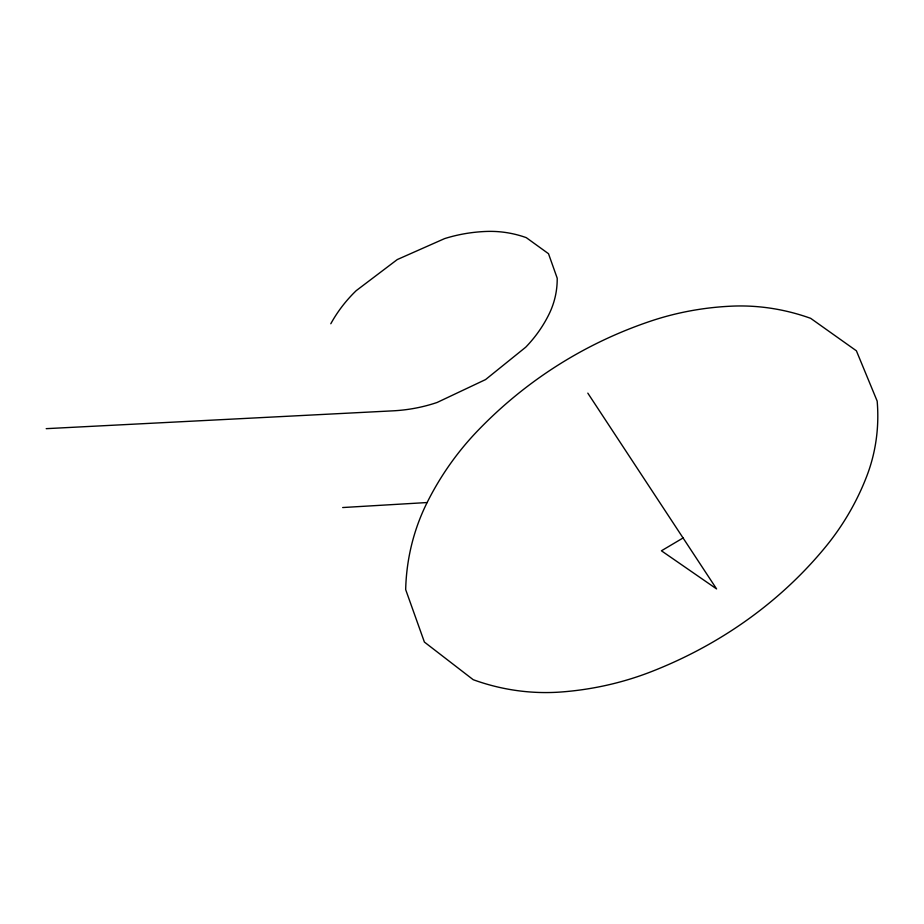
<?xml version="1.0" encoding="UTF-8"?>
<svg xmlns="http://www.w3.org/2000/svg" width="924" height="924" viewBox="0 0 924 924"><rect width="100%" height="100%" fill="white"/><g stroke="black" fill="none" stroke-linecap="round" stroke-linejoin="round"><path stroke-width="1.39" d="M683.079 537.964L661.422 550.796L716.585 588.923L587.814 393.139M342.677 507.542L427.119 502.541A332.34 308.939 49.1 0 1 477.269 431.196A525.017 473.7 57.9 0 1 650.184 321.286A328.112 300.254 46.3 0 1 731.97 306.144A202.275 183.703 38 0 1 810.66 318.33L856.398 350.808L877.165 401.097A197.216 178.933 29.8 0 1 866.654 476.472A306.872 280.168 22.4 0 1 825.132 547.424A458.061 413.294 12.8 0 1 651.963 671.413A310.73 287.826 19.5 0 1 561.446 691.972A203.165 192.088 25.4 0 1 473.204 679.694L424.393 642.064L405.671 589.604A221.645 209.771 41.8 0 1 427.119 502.541M46.2 428.667L393.047 410.834A152.991 138.277 7.6 0 0 437.133 402.46L485.562 379.579L525.721 347.193A151.848 136.637 9.5 0 0 549.041 314.172A96.962 87.63 12.7 0 0 557.207 278.193L548.51 253.707L526.287 237.653A97.725 89.178 15.6 0 0 486.498 231.439A154.909 143.128 17 0 0 444.583 238.611L397.274 259.563L356.214 290.656A155.96 145.01 14.9 0 0 330.804 323.747"/></g></svg>
